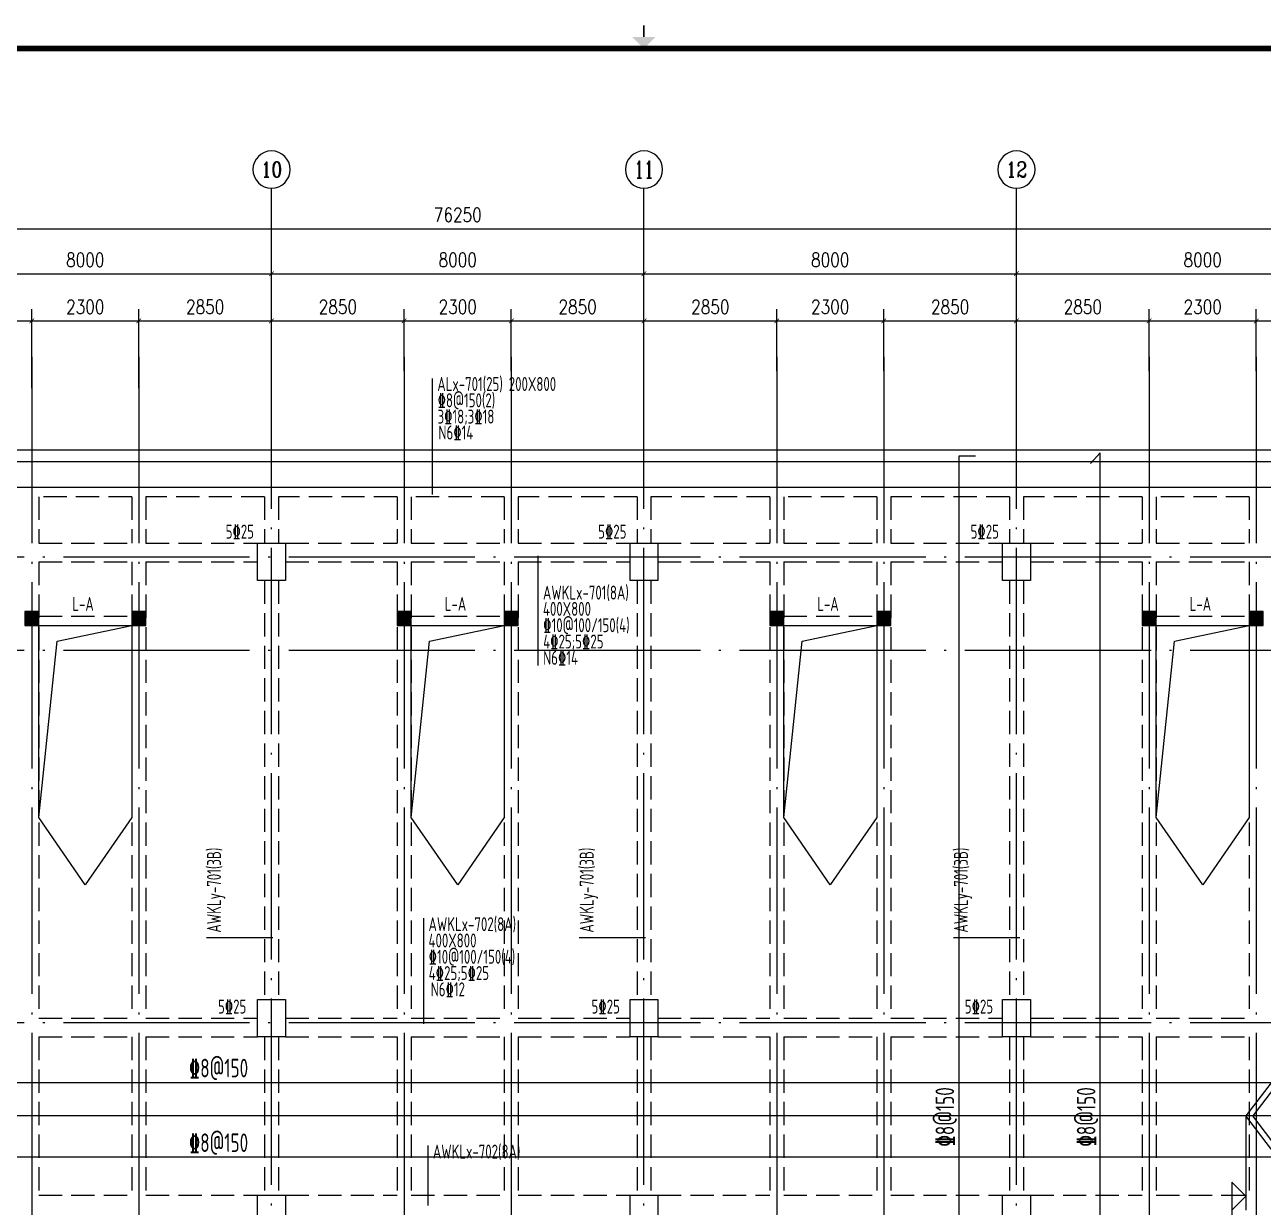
# Model space of a CAD drawing. Header units: millimetres. Extents: x 2998490 to 15040601, y 444546 to 7822218.
# Drawn here: x 14170970 to 14197570, y 7459876 to 7485273 of the extents above; entities that cross this region are included whole.
import ezdxf
from ezdxf.enums import TextEntityAlignment as Align

# ---------------------------------------------------------------- set-up
doc = ezdxf.new("R2010")
doc.units = ezdxf.units.MM
doc.header["$LTSCALE"] = 2000
doc.linetypes.add('DASH', pattern=[0.35, 0.25, -0.1])
doc.linetypes.add('DOTE', pattern=[2.42, 2, -0.2, 0.02, -0.2])
for name, color, linetype in [('3-AXIS', 3, 'Continuous'), ('3-AXIS_TEXT', 7, 'Continuous'), ('3-ban', 84, 'Continuous'), ('3-ban-rein', 1, 'Continuous'), ('3-column-DOWN', 232, 'Continuous'), ('3-dote', 43, 'DOTE'), ('3-liang-rein-X', 54, 'Continuous'), ('3-liang-R截面-X', 50, 'Continuous'), ('3-liang-R截面-Y', 70, 'Continuous'), ('3-liang-s-1', 44, 'Continuous'), ('3-liang-xu', 120, 'DASH'), ('AXIS', 3, 'Continuous'), ('AXIS_TEXT', 7, 'Continuous'), ('图框', 7, 'Continuous')]:
    doc.layers.add(name, color=color, linetype=linetype)
doc.layers.add('3-零部件', color=73, linetype='Continuous', lineweight=5)
doc.styles.add('_TCH_AXIS', font='COMPLEX', dxfattribs={"bigfont": 'GBCBIG'})
doc.styles.add('COMPLEX', font='COMPLEX')
doc.styles.add('DIM_FONT', font='SIMPLEX', dxfattribs={"width": 0.8, "bigfont": 'HZTXT'})
doc.styles.add('TSSD_Rein', font='Tssdeng.shx', dxfattribs={"width": 0.7, "bigfont": 'hztxt.shx'})
doc.dimstyles.new('DIMN100', dxfattribs={"dimtxt": 300, "dimasz": 100, "dimexe": 250, "dimexo": 300, "dimgap": 150, "dimtad": 1, "dimdec": 0, "dimzin": 0, "dimdsep": 46, "dimtxsty": 'DIM_FONT', "dimblk": 'ARCHTICK', "dimcen": 0.09, "dimclrt": 7, "dimazin": 2, "dimtfac": 1, "dimtdec": 0, "dimtix": 1, "dimtmove": 2, "dimatfit": 3, "dimldrblk": 'ARCHTICK', "dimfxl": 0, "dimtolj": 1, "dimtzin": 0, "dimarcsym": 0})

# ---------------------------------------------------------------- blocks, each defined once
blk = doc.blocks.new('TJAD_TK_A0')
at = {"layer": '图框', "const_width": 0.3}
blk.add_lwpolyline([(1567.5, 391.74), (1567.5, 394.24)], dxfattribs=at)
at = {"layer": '图框', "const_width": 1.2}
blk.add_lwpolyline([(2152, -431.7), (2152, 389.3), (998, 389.3), (998, -431.7)], close=True, dxfattribs=at)
at = {"layer": '图框'}
blk.add_solid([(1565, 391.74), (1570, 391.74), (1567.5, 389.24)], dxfattribs=at)
blk = doc.blocks.new('_ArchTick')
at = {"color": 0, "linetype": 'ByBlock', "const_width": 0.15}
blk.add_lwpolyline([(-0.5, -0.5), (0.5, 0.5)], dxfattribs=at)
blk = doc.blocks.new('*D551')
at = {"layer": 'AXIS', "color": 0, "lineweight": -2}
for p, q in [((14168270, 7475769), (14168270, 7480177)), ((14168270, 7479927), (14176270, 7479927)), ((14176270, 7475769), (14176270, 7480177))]:
    blk.add_line(p, q, dxfattribs=at)
at = {"layer": 'Defpoints', "color": 0}
for p in [(14176270, 7479927), (14168270, 7475469), (14176270, 7475469)]:
    blk.add_point(p, dxfattribs=at)
at = {"layer": 'AXIS', "color": 0, "lineweight": -2, "xscale": 100, "yscale": 100, "zscale": 100, "rotation": 180}
blk.add_blockref('_ArchTick', (14168270, 7479927), dxfattribs=at)
at = {"layer": 'AXIS', "color": 0, "lineweight": -2, "xscale": 100, "yscale": 100, "zscale": 100}
blk.add_blockref('_ArchTick', (14176270, 7479927), dxfattribs=at)
at = {"layer": 'AXIS', "color": 7, "insert": (14172270, 7480227), "char_height": 300, "attachment_point": 5, "style": 'DIM_FONT'}
blk.add_mtext('\\A1;8000', dxfattribs=at)
blk = doc.blocks.new('*D552')
at = {"layer": 'AXIS', "color": 0, "lineweight": -2}
for p, q in [((14176270, 7475769), (14176270, 7480177)), ((14176270, 7479927), (14184270, 7479927)), ((14184270, 7475769), (14184270, 7480177))]:
    blk.add_line(p, q, dxfattribs=at)
at = {"layer": 'Defpoints', "color": 0}
for p in [(14184270, 7479927), (14176270, 7475469), (14184270, 7475469)]:
    blk.add_point(p, dxfattribs=at)
at = {"layer": 'AXIS', "color": 0, "lineweight": -2, "xscale": 100, "yscale": 100, "zscale": 100, "rotation": 180}
blk.add_blockref('_ArchTick', (14176270, 7479927), dxfattribs=at)
at = {"layer": 'AXIS', "color": 0, "lineweight": -2, "xscale": 100, "yscale": 100, "zscale": 100}
blk.add_blockref('_ArchTick', (14184270, 7479927), dxfattribs=at)
at = {"layer": 'AXIS', "color": 7, "insert": (14180270, 7480227), "char_height": 300, "attachment_point": 5, "style": 'DIM_FONT'}
blk.add_mtext('\\A1;8000', dxfattribs=at)
blk = doc.blocks.new('*D553')
at = {"layer": 'AXIS', "color": 0, "lineweight": -2}
for p, q in [((14184270, 7475769), (14184270, 7480177)), ((14184270, 7479927), (14192270, 7479927)), ((14192270, 7475769), (14192270, 7480177))]:
    blk.add_line(p, q, dxfattribs=at)
at = {"layer": 'Defpoints', "color": 0}
for p in [(14192270, 7479927), (14184270, 7475469), (14192270, 7475469)]:
    blk.add_point(p, dxfattribs=at)
at = {"layer": 'AXIS', "color": 0, "lineweight": -2, "xscale": 100, "yscale": 100, "zscale": 100, "rotation": 180}
blk.add_blockref('_ArchTick', (14184270, 7479927), dxfattribs=at)
at = {"layer": 'AXIS', "color": 0, "lineweight": -2, "xscale": 100, "yscale": 100, "zscale": 100}
blk.add_blockref('_ArchTick', (14192270, 7479927), dxfattribs=at)
at = {"layer": 'AXIS', "color": 7, "insert": (14188270, 7480227), "char_height": 300, "attachment_point": 5, "style": 'DIM_FONT'}
blk.add_mtext('\\A1;8000', dxfattribs=at)
blk = doc.blocks.new('*D554')
at = {"layer": 'AXIS', "color": 0, "lineweight": -2}
for p, q in [((14192270, 7475769), (14192270, 7480177)), ((14192270, 7479927), (14200270, 7479927)), ((14200270, 7475769), (14200270, 7480177))]:
    blk.add_line(p, q, dxfattribs=at)
at = {"layer": 'Defpoints', "color": 0}
for p in [(14200270, 7479927), (14192270, 7475469), (14200270, 7475469)]:
    blk.add_point(p, dxfattribs=at)
at = {"layer": 'AXIS', "color": 0, "lineweight": -2, "xscale": 100, "yscale": 100, "zscale": 100, "rotation": 180}
blk.add_blockref('_ArchTick', (14192270, 7479927), dxfattribs=at)
at = {"layer": 'AXIS', "color": 0, "lineweight": -2, "xscale": 100, "yscale": 100, "zscale": 100}
blk.add_blockref('_ArchTick', (14200270, 7479927), dxfattribs=at)
at = {"layer": 'AXIS', "color": 7, "insert": (14196270, 7480227), "char_height": 300, "attachment_point": 5, "style": 'DIM_FONT'}
blk.add_mtext('\\A1;8000', dxfattribs=at)
blk = doc.blocks.new('_AXISO')
blk.add_circle((0, 0), 0.5)
at = {"layer": '3-AXIS_TEXT', "style": 'COMPLEX', "width": 1.041667}
blk.add_attdef('A', text='', height=0.56, dxfattribs=at).set_placement((-0.25, -0.28), (0.25, -0.28), align=Align.FIT)
blk = doc.blocks.new('*D557')
at = {"layer": 'AXIS', "color": 0, "lineweight": -2}
for p, q in [((14138270, 7476070), (14138270, 7481142)), ((14214520, 7476070), (14214520, 7481142)), ((14138270, 7480892), (14214520, 7480892))]:
    blk.add_line(p, q, dxfattribs=at)
at = {"layer": 'Defpoints', "color": 0}
for p in [(14214520, 7480892), (14138270, 7475770), (14214520, 7475770)]:
    blk.add_point(p, dxfattribs=at)
at = {"layer": 'AXIS', "color": 0, "lineweight": -2, "xscale": 100, "yscale": 100, "zscale": 100, "rotation": 180}
blk.add_blockref('_ArchTick', (14138270, 7480892), dxfattribs=at)
at = {"layer": 'AXIS', "color": 0, "lineweight": -2, "xscale": 100, "yscale": 100, "zscale": 100}
blk.add_blockref('_ArchTick', (14214520, 7480892), dxfattribs=at)
at = {"layer": 'AXIS', "color": 7, "insert": (14180271, 7481192), "char_height": 300, "attachment_point": 5, "style": 'DIM_FONT'}
blk.add_mtext('\\A1;76250', dxfattribs=at)
blk = doc.blocks.new('*D1202')
at = {"layer": '3-零部件', "color": 0, "lineweight": -2}
for p, q in [((14168270, 7477465), (14168270, 7479162)), ((14171120, 7477465), (14171120, 7479162)), ((14168270, 7478912), (14171120, 7478912))]:
    blk.add_line(p, q, dxfattribs=at)
at = {"layer": 'Defpoints', "color": 0}
for p in [(14171120, 7478912), (14168270, 7477165), (14171120, 7477165)]:
    blk.add_point(p, dxfattribs=at)
at = {"layer": '3-零部件', "color": 0, "lineweight": -2, "xscale": 100, "yscale": 100, "zscale": 100, "rotation": 180}
blk.add_blockref('_ArchTick', (14168270, 7478912), dxfattribs=at)
at = {"layer": '3-零部件', "color": 0, "lineweight": -2, "xscale": 100, "yscale": 100, "zscale": 100}
blk.add_blockref('_ArchTick', (14171120, 7478912), dxfattribs=at)
at = {"layer": '3-零部件', "color": 7, "insert": (14169695, 7479212), "char_height": 300, "attachment_point": 5, "style": 'DIM_FONT'}
blk.add_mtext('\\A1;2850', dxfattribs=at)
blk = doc.blocks.new('*D1203')
at = {"layer": '3-零部件', "color": 0, "lineweight": -2}
for p, q in [((14171120, 7477465), (14171120, 7479162)), ((14173420, 7477465), (14173420, 7479162)), ((14171120, 7478912), (14173420, 7478912))]:
    blk.add_line(p, q, dxfattribs=at)
at = {"layer": 'Defpoints', "color": 0}
for p in [(14173420, 7478912), (14171120, 7477165), (14173420, 7477165)]:
    blk.add_point(p, dxfattribs=at)
at = {"layer": '3-零部件', "color": 0, "lineweight": -2, "xscale": 100, "yscale": 100, "zscale": 100, "rotation": 180}
blk.add_blockref('_ArchTick', (14171120, 7478912), dxfattribs=at)
at = {"layer": '3-零部件', "color": 0, "lineweight": -2, "xscale": 100, "yscale": 100, "zscale": 100}
blk.add_blockref('_ArchTick', (14173420, 7478912), dxfattribs=at)
at = {"layer": '3-零部件', "color": 7, "insert": (14172270, 7479212), "char_height": 300, "attachment_point": 5, "style": 'DIM_FONT'}
blk.add_mtext('\\A1;2300', dxfattribs=at)
blk = doc.blocks.new('*D1204')
at = {"layer": '3-零部件', "color": 0, "lineweight": -2}
for p, q in [((14173420, 7477465), (14173420, 7479162)), ((14176270, 7477834), (14176270, 7479162)), ((14173420, 7478912), (14176270, 7478912))]:
    blk.add_line(p, q, dxfattribs=at)
at = {"layer": 'Defpoints', "color": 0}
for p in [(14176270, 7478912), (14176270, 7477534), (14173420, 7477165)]:
    blk.add_point(p, dxfattribs=at)
at = {"layer": '3-零部件', "color": 0, "lineweight": -2, "xscale": 100, "yscale": 100, "zscale": 100, "rotation": 180}
blk.add_blockref('_ArchTick', (14173420, 7478912), dxfattribs=at)
at = {"layer": '3-零部件', "color": 0, "lineweight": -2, "xscale": 100, "yscale": 100, "zscale": 100}
blk.add_blockref('_ArchTick', (14176270, 7478912), dxfattribs=at)
at = {"layer": '3-零部件', "color": 7, "insert": (14174845, 7479212), "char_height": 300, "attachment_point": 5, "style": 'DIM_FONT'}
blk.add_mtext('\\A1;2850', dxfattribs=at)
blk = doc.blocks.new('*D1205')
at = {"layer": '3-零部件', "color": 0, "lineweight": -2}
for p, q in [((14176270, 7477834), (14176270, 7479162)), ((14179120, 7477834), (14179120, 7479162)), ((14176270, 7478912), (14179120, 7478912))]:
    blk.add_line(p, q, dxfattribs=at)
at = {"layer": 'Defpoints', "color": 0}
for p in [(14179120, 7478912), (14176270, 7477534), (14179120, 7477534)]:
    blk.add_point(p, dxfattribs=at)
at = {"layer": '3-零部件', "color": 0, "lineweight": -2, "xscale": 100, "yscale": 100, "zscale": 100, "rotation": 180}
blk.add_blockref('_ArchTick', (14176270, 7478912), dxfattribs=at)
at = {"layer": '3-零部件', "color": 0, "lineweight": -2, "xscale": 100, "yscale": 100, "zscale": 100}
blk.add_blockref('_ArchTick', (14179120, 7478912), dxfattribs=at)
at = {"layer": '3-零部件', "color": 7, "insert": (14177695, 7479212), "char_height": 300, "attachment_point": 5, "style": 'DIM_FONT'}
blk.add_mtext('\\A1;2850', dxfattribs=at)
blk = doc.blocks.new('*D1206')
at = {"layer": '3-零部件', "color": 0, "lineweight": -2}
for p, q in [((14179120, 7477834), (14179120, 7479162)), ((14181420, 7477834), (14181420, 7479162)), ((14179120, 7478912), (14181420, 7478912))]:
    blk.add_line(p, q, dxfattribs=at)
at = {"layer": 'Defpoints', "color": 0}
for p in [(14181420, 7478912), (14179120, 7477534), (14181420, 7477534)]:
    blk.add_point(p, dxfattribs=at)
at = {"layer": '3-零部件', "color": 0, "lineweight": -2, "xscale": 100, "yscale": 100, "zscale": 100, "rotation": 180}
blk.add_blockref('_ArchTick', (14179120, 7478912), dxfattribs=at)
at = {"layer": '3-零部件', "color": 0, "lineweight": -2, "xscale": 100, "yscale": 100, "zscale": 100}
blk.add_blockref('_ArchTick', (14181420, 7478912), dxfattribs=at)
at = {"layer": '3-零部件', "color": 7, "insert": (14180270, 7479212), "char_height": 300, "attachment_point": 5, "style": 'DIM_FONT'}
blk.add_mtext('\\A1;2300', dxfattribs=at)
blk = doc.blocks.new('*D1207')
at = {"layer": '3-零部件', "color": 0, "lineweight": -2}
for p, q in [((14181420, 7477834), (14181420, 7479162)), ((14184270, 7477834), (14184270, 7479162)), ((14181420, 7478912), (14184270, 7478912))]:
    blk.add_line(p, q, dxfattribs=at)
at = {"layer": 'Defpoints', "color": 0}
for p in [(14184270, 7478912), (14181420, 7477534), (14184270, 7477534)]:
    blk.add_point(p, dxfattribs=at)
at = {"layer": '3-零部件', "color": 0, "lineweight": -2, "xscale": 100, "yscale": 100, "zscale": 100, "rotation": 180}
blk.add_blockref('_ArchTick', (14181420, 7478912), dxfattribs=at)
at = {"layer": '3-零部件', "color": 0, "lineweight": -2, "xscale": 100, "yscale": 100, "zscale": 100}
blk.add_blockref('_ArchTick', (14184270, 7478912), dxfattribs=at)
at = {"layer": '3-零部件', "color": 7, "insert": (14182845, 7479212), "char_height": 300, "attachment_point": 5, "style": 'DIM_FONT'}
blk.add_mtext('\\A1;2850', dxfattribs=at)
blk = doc.blocks.new('*D1208')
at = {"layer": '3-零部件', "color": 0, "lineweight": -2}
for p, q in [((14184270, 7477834), (14184270, 7479162)), ((14187120, 7477834), (14187120, 7479162)), ((14184270, 7478912), (14187120, 7478912))]:
    blk.add_line(p, q, dxfattribs=at)
at = {"layer": 'Defpoints', "color": 0}
for p in [(14187120, 7478912), (14184270, 7477534), (14187120, 7477534)]:
    blk.add_point(p, dxfattribs=at)
at = {"layer": '3-零部件', "color": 0, "lineweight": -2, "xscale": 100, "yscale": 100, "zscale": 100, "rotation": 180}
blk.add_blockref('_ArchTick', (14184270, 7478912), dxfattribs=at)
at = {"layer": '3-零部件', "color": 0, "lineweight": -2, "xscale": 100, "yscale": 100, "zscale": 100}
blk.add_blockref('_ArchTick', (14187120, 7478912), dxfattribs=at)
at = {"layer": '3-零部件', "color": 7, "insert": (14185695, 7479212), "char_height": 300, "attachment_point": 5, "style": 'DIM_FONT'}
blk.add_mtext('\\A1;2850', dxfattribs=at)
blk = doc.blocks.new('*D1209')
at = {"layer": '3-零部件', "color": 0, "lineweight": -2}
for p, q in [((14187120, 7477834), (14187120, 7479162)), ((14189420, 7477834), (14189420, 7479162)), ((14187120, 7478912), (14189420, 7478912))]:
    blk.add_line(p, q, dxfattribs=at)
at = {"layer": 'Defpoints', "color": 0}
for p in [(14189420, 7478912), (14187120, 7477534), (14189420, 7477534)]:
    blk.add_point(p, dxfattribs=at)
at = {"layer": '3-零部件', "color": 0, "lineweight": -2, "xscale": 100, "yscale": 100, "zscale": 100, "rotation": 180}
blk.add_blockref('_ArchTick', (14187120, 7478912), dxfattribs=at)
at = {"layer": '3-零部件', "color": 0, "lineweight": -2, "xscale": 100, "yscale": 100, "zscale": 100}
blk.add_blockref('_ArchTick', (14189420, 7478912), dxfattribs=at)
at = {"layer": '3-零部件', "color": 7, "insert": (14188270, 7479212), "char_height": 300, "attachment_point": 5, "style": 'DIM_FONT'}
blk.add_mtext('\\A1;2300', dxfattribs=at)
blk = doc.blocks.new('*D1210')
at = {"layer": '3-零部件', "color": 0, "lineweight": -2}
for p, q in [((14189420, 7477834), (14189420, 7479162)), ((14192270, 7477834), (14192270, 7479162)), ((14189420, 7478912), (14192270, 7478912))]:
    blk.add_line(p, q, dxfattribs=at)
at = {"layer": 'Defpoints', "color": 0}
for p in [(14192270, 7478912), (14189420, 7477534), (14192270, 7477534)]:
    blk.add_point(p, dxfattribs=at)
at = {"layer": '3-零部件', "color": 0, "lineweight": -2, "xscale": 100, "yscale": 100, "zscale": 100, "rotation": 180}
blk.add_blockref('_ArchTick', (14189420, 7478912), dxfattribs=at)
at = {"layer": '3-零部件', "color": 0, "lineweight": -2, "xscale": 100, "yscale": 100, "zscale": 100}
blk.add_blockref('_ArchTick', (14192270, 7478912), dxfattribs=at)
at = {"layer": '3-零部件', "color": 7, "insert": (14190845, 7479212), "char_height": 300, "attachment_point": 5, "style": 'DIM_FONT'}
blk.add_mtext('\\A1;2850', dxfattribs=at)
blk = doc.blocks.new('*D1211')
at = {"layer": '3-零部件', "color": 0, "lineweight": -2}
for p, q in [((14192270, 7477834), (14192270, 7479162)), ((14195120, 7477834), (14195120, 7479162)), ((14192270, 7478912), (14195120, 7478912))]:
    blk.add_line(p, q, dxfattribs=at)
at = {"layer": 'Defpoints', "color": 0}
for p in [(14195120, 7478912), (14192270, 7477534), (14195120, 7477534)]:
    blk.add_point(p, dxfattribs=at)
at = {"layer": '3-零部件', "color": 0, "lineweight": -2, "xscale": 100, "yscale": 100, "zscale": 100, "rotation": 180}
blk.add_blockref('_ArchTick', (14192270, 7478912), dxfattribs=at)
at = {"layer": '3-零部件', "color": 0, "lineweight": -2, "xscale": 100, "yscale": 100, "zscale": 100}
blk.add_blockref('_ArchTick', (14195120, 7478912), dxfattribs=at)
at = {"layer": '3-零部件', "color": 7, "insert": (14193695, 7479212), "char_height": 300, "attachment_point": 5, "style": 'DIM_FONT'}
blk.add_mtext('\\A1;2850', dxfattribs=at)
blk = doc.blocks.new('*D1212')
at = {"layer": '3-零部件', "color": 0, "lineweight": -2}
for p, q in [((14195120, 7477834), (14195120, 7479162)), ((14197420, 7477834), (14197420, 7479162)), ((14195120, 7478912), (14197420, 7478912))]:
    blk.add_line(p, q, dxfattribs=at)
at = {"layer": 'Defpoints', "color": 0}
for p in [(14197420, 7478912), (14195120, 7477534), (14197420, 7477534)]:
    blk.add_point(p, dxfattribs=at)
at = {"layer": '3-零部件', "color": 0, "lineweight": -2, "xscale": 100, "yscale": 100, "zscale": 100, "rotation": 180}
blk.add_blockref('_ArchTick', (14195120, 7478912), dxfattribs=at)
at = {"layer": '3-零部件', "color": 0, "lineweight": -2, "xscale": 100, "yscale": 100, "zscale": 100}
blk.add_blockref('_ArchTick', (14197420, 7478912), dxfattribs=at)
at = {"layer": '3-零部件', "color": 7, "insert": (14196270, 7479212), "char_height": 300, "attachment_point": 5, "style": 'DIM_FONT'}
blk.add_mtext('\\A1;2300', dxfattribs=at)
blk = doc.blocks.new('*D1213')
at = {"layer": '3-零部件', "color": 0, "lineweight": -2}
for p, q in [((14197420, 7477834), (14197420, 7479162)), ((14200270, 7477834), (14200270, 7479162)), ((14197420, 7478912), (14200270, 7478912))]:
    blk.add_line(p, q, dxfattribs=at)
at = {"layer": 'Defpoints', "color": 0}
for p in [(14200270, 7478912), (14197420, 7477534), (14200270, 7477534)]:
    blk.add_point(p, dxfattribs=at)
at = {"layer": '3-零部件', "color": 0, "lineweight": -2, "xscale": 100, "yscale": 100, "zscale": 100, "rotation": 180}
blk.add_blockref('_ArchTick', (14197420, 7478912), dxfattribs=at)
at = {"layer": '3-零部件', "color": 0, "lineweight": -2, "xscale": 100, "yscale": 100, "zscale": 100}
blk.add_blockref('_ArchTick', (14200270, 7478912), dxfattribs=at)
at = {"layer": '3-零部件', "color": 7, "insert": (14198845, 7479212), "char_height": 300, "attachment_point": 5, "style": 'DIM_FONT'}
blk.add_mtext('\\A1;2850', dxfattribs=at)
blk = doc.blocks.new('wp')
at = {"layer": '3-ban'}
for p, q in [((14071214, 7460441), (14069414, 7460441)), ((14070914, 7460141), (14070614, 7460441)), ((14070914, 7460141), (14071214, 7460441)), ((14072636, 7460141), (14070614, 7460141))]:
    blk.add_line(p, q, dxfattribs=at)
at = {"layer": '3-ban', "color": 2}
for p, q in [((14067661, 7456362), (14072636, 7460141)), ((14070786, 7458593), (14072636, 7459990)), ((14077611, 7456362), (14072636, 7460141)), ((14074486, 7458593), (14072636, 7459990))]:
    blk.add_line(p, q, dxfattribs=at)

msp = doc.modelspace()

# ---------------------------------------------------------------- hatches: boundary and pattern name
at = {"layer": '3-ban'}
for points in [[(14170970.3, 7472370.4), (14171270.3, 7472370.4), (14171270.3, 7472670.4), (14170970.3, 7472670.4)], [(14173270.3, 7472370.4), (14173570.3, 7472370.4), (14173570.3, 7472670.4), (14173270.3, 7472670.4)], [(14178970.3, 7472370.4), (14179270.3, 7472370.4), (14179270.3, 7472670.4), (14178970.3, 7472670.4)], [(14181270.3, 7472370.4), (14181570.3, 7472370.4), (14181570.3, 7472670.4), (14181270.3, 7472670.4)], [(14186970.3, 7472370.4), (14187270.3, 7472370.4), (14187270.3, 7472670.4), (14186970.3, 7472670.4)], [(14189270.3, 7472370.4), (14189570.3, 7472370.4), (14189570.3, 7472670.4), (14189270.3, 7472670.4)], [(14194970.3, 7472370.4), (14195270.3, 7472370.4), (14195270.3, 7472670.4), (14194970.3, 7472670.4)], [(14197270.3, 7472370.4), (14197570.3, 7472370.4), (14197570.3, 7472670.4), (14197270.3, 7472670.4)]]:
    msp.add_hatch(color=8, dxfattribs=at).paths.add_polyline_path(points)

# ---------------------------------------------------------------- linework, layer by layer
at = {"layer": '3-AXIS', "color": 15, "linetype": 'DOTE'}
for p, q in [((14176270.3, 7445836.7), (14176270.3, 7475768.9)), ((14184270.3, 7445836.7), (14184270.3, 7475768.9)), ((14192270.3, 7445836.7), (14192270.3, 7475768.9)), ((14214520.3, 7473836.7), (14134833, 7473836.7)), ((14214520.3, 7471836.7), (14134833, 7471836.7)), ((14214520.3, 7463836.7), (14134833, 7463836.7))]:
    msp.add_line(p, q, dxfattribs=at)
at = {"layer": '3-ban'}
for points in [[(14170970.3, 7472370.4), (14171270.3, 7472370.4), (14171270.3, 7472670.4), (14170970.3, 7472670.4)], [(14173270.3, 7472370.4), (14173570.3, 7472370.4), (14173570.3, 7472670.4), (14173270.3, 7472670.4)], [(14178970.3, 7472370.4), (14179270.3, 7472370.4), (14179270.3, 7472670.4), (14178970.3, 7472670.4)], [(14181270.3, 7472370.4), (14181570.3, 7472370.4), (14181570.3, 7472670.4), (14181270.3, 7472670.4)], [(14186970.3, 7472370.4), (14187270.3, 7472370.4), (14187270.3, 7472670.4), (14186970.3, 7472670.4)], [(14189270.3, 7472370.4), (14189570.3, 7472370.4), (14189570.3, 7472670.4), (14189270.3, 7472670.4)], [(14194970.3, 7472370.4), (14195270.3, 7472370.4), (14195270.3, 7472670.4), (14194970.3, 7472670.4)], [(14197270.3, 7472370.4), (14197570.3, 7472370.4), (14197570.3, 7472670.4), (14197270.3, 7472670.4)]]:
    msp.add_lwpolyline(points, close=True, dxfattribs=at)
at = {"layer": '3-ban-rein'}
for points in [[(14191379.2, 7447584.3), (14191041.2, 7447584.3), (14191041.2, 7476012.2), (14191387.2, 7476012.2)], [(14193873.4, 7447908.8), (14194066.8, 7447635.1), (14194066.8, 7476078.7), (14193863.7, 7475849.4)]]:
    msp.add_lwpolyline(points, dxfattribs=at)
at = {"layer": '3-ban-rein', "elevation": 5065}
for points in [[(14150144.5, 7462217.8), (14150144.5, 7462555.7), (14214667.6, 7462555.7), (14214667.6, 7462209.7)], [(14150381.3, 7461154.8), (14150107.7, 7460961.4), (14214698.5, 7460961.4), (14214469.1, 7461164.5)]]:
    msp.add_lwpolyline(points, dxfattribs=at)
at = {"layer": '3-column-DOWN'}
for points in [[(14175970.3, 7474136.7), (14176570.3, 7474136.7), (14176570.3, 7473336.7), (14175970.3, 7473336.7)], [(14175970.3, 7474136.7), (14176570.3, 7474136.7), (14176570.3, 7473336.7), (14175970.3, 7473336.7)], [(14183970.3, 7474136.7), (14184570.3, 7474136.7), (14184570.3, 7473336.7), (14183970.3, 7473336.7)], [(14183970.3, 7474136.7), (14184570.3, 7474136.7), (14184570.3, 7473336.7), (14183970.3, 7473336.7)], [(14191970.3, 7474136.7), (14192570.3, 7474136.7), (14192570.3, 7473336.7), (14191970.3, 7473336.7)], [(14191970.3, 7474136.7), (14192570.3, 7474136.7), (14192570.3, 7473336.7), (14191970.3, 7473336.7)], [(14175970.3, 7464336.7), (14176570.3, 7464336.7), (14176570.3, 7463536.7), (14175970.3, 7463536.7)], [(14175970.3, 7464336.7), (14176570.3, 7464336.7), (14176570.3, 7463536.7), (14175970.3, 7463536.7)], [(14183970.3, 7464336.7), (14184570.3, 7464336.7), (14184570.3, 7463536.7), (14183970.3, 7463536.7)], [(14183970.3, 7464336.7), (14184570.3, 7464336.7), (14184570.3, 7463536.7), (14183970.3, 7463536.7)], [(14191970.3, 7464336.7), (14192570.3, 7464336.7), (14192570.3, 7463536.7), (14191970.3, 7463536.7)], [(14191970.3, 7464336.7), (14192570.3, 7464336.7), (14192570.3, 7463536.7), (14191970.3, 7463536.7)], [(14175970.3, 7460136.7), (14176570.3, 7460136.7), (14176570.3, 7459336.7), (14175970.3, 7459336.7)], [(14175970.3, 7460136.7), (14176570.3, 7460136.7), (14176570.3, 7459336.7), (14175970.3, 7459336.7)], [(14183970.3, 7460136.7), (14184570.3, 7460136.7), (14184570.3, 7459336.7), (14183970.3, 7459336.7)], [(14183970.3, 7460136.7), (14184570.3, 7460136.7), (14184570.3, 7459336.7), (14183970.3, 7459336.7)], [(14191970.3, 7460136.7), (14192570.3, 7460136.7), (14192570.3, 7459336.7), (14191970.3, 7459336.7)], [(14191970.3, 7460136.7), (14192570.3, 7460136.7), (14192570.3, 7459336.7), (14191970.3, 7459336.7)]]:
    msp.add_lwpolyline(points, close=True, dxfattribs=at)
at = {"layer": '3-dote'}
for p, q in [((14171120.3, 7478138.7), (14171120.3, 7447511.5)), ((14173420.3, 7478138.7), (14173420.3, 7447511.5)), ((14179120.3, 7478138.7), (14179120.3, 7447511.5)), ((14181420.3, 7478138.7), (14181420.3, 7447511.5)), ((14187120.3, 7478138.7), (14187120.3, 7447511.5)), ((14189420.3, 7478138.7), (14189420.3, 7447511.5)), ((14195120.3, 7478138.7), (14195120.3, 7447511.5)), ((14197420.3, 7478138.7), (14197420.3, 7447511.5))]:
    msp.add_line(p, q, dxfattribs=at)
at = {"layer": '3-liang-R截面-X'}
for p, q in [((14179723.3, 7477675.1), (14179723.3, 7475187.9)), ((14181991.9, 7473869.9), (14181991.9, 7471510.7)), ((14179533.6, 7466085.4), (14179533.6, 7463817.9)), ((14179626.9, 7461200.9), (14179626.9, 7459916.2))]:
    msp.add_line(p, q, dxfattribs=at)
at = {"layer": '3-liang-R截面-Y'}
for p, q in [((14174875.2, 7465670.5), (14176300.3, 7465670.5)), ((14182880.4, 7465670.5), (14184305.5, 7465670.5)), ((14190916.9, 7465670.5), (14192342, 7465670.5))]:
    msp.add_line(p, q, dxfattribs=at)
at = {"layer": '3-liang-s-1'}
for p, q in [((14214820.3, 7476136.7), (14150070.3, 7476136.7)), ((14214670.3, 7475886.7), (14150220.3, 7475886.7)), ((14214670.3, 7475336.7), (14150770.3, 7475336.7)), ((14214820.3, 7461836.7), (14159770.3, 7461836.7))]:
    msp.add_line(p, q, dxfattribs=at)
at = {"layer": '3-liang-s-1', "ltscale": 3}
for points in [[(14172270.3, 7466798.2), (14171270.3, 7468249.4), (14171270.3, 7472370.4), (14173270.3, 7472370.4), (14173270.3, 7468249.4)], [(14180270.3, 7466798.2), (14179270.3, 7468249.4), (14179270.3, 7472370.4), (14181270.3, 7472370.4), (14181270.3, 7468249.4)], [(14188270.3, 7466798.2), (14187270.3, 7468249.4), (14187270.3, 7472370.4), (14189270.3, 7472370.4), (14189270.3, 7468249.4)], [(14196270.3, 7466798.2), (14195270.3, 7468249.4), (14195270.3, 7472370.4), (14197270.3, 7472370.4), (14197270.3, 7468249.4)]]:
    msp.add_lwpolyline(points, close=True, dxfattribs=at)
at = {"layer": '3-liang-s-1'}
for points in [[(14171270.3, 7468249.4), (14171666.7, 7472036.4), (14173270.3, 7472370.4)], [(14179270.3, 7468249.4), (14179666.7, 7472036.4), (14181270.3, 7472370.4)], [(14187270.3, 7468249.4), (14187666.7, 7472036.4), (14189270.3, 7472370.4)], [(14195270.3, 7468249.4), (14195666.7, 7472036.4), (14197270.3, 7472370.4)]]:
    msp.add_lwpolyline(points, dxfattribs=at)
at = {"layer": '3-liang-xu'}
for p, q in [((14214820.3, 7475336.7), (14150770.3, 7475336.7)), ((14171270.3, 7475136.7), (14171270.3, 7474136.7)), ((14173270.3, 7475136.7), (14171270.3, 7475136.7)), ((14173270.3, 7475136.7), (14173270.3, 7474136.7)), ((14173570.3, 7475136.7), (14173570.3, 7474136.7)), ((14176120.3, 7475136.7), (14173570.3, 7475136.7)), ((14176120.3, 7475136.7), (14176120.3, 7474136.7)), ((14176420.3, 7475136.7), (14176420.3, 7474136.7)), ((14178970.3, 7475136.7), (14176420.3, 7475136.7)), ((14178970.3, 7475136.7), (14178970.3, 7474136.7)), ((14179270.3, 7475136.7), (14179270.3, 7474136.7)), ((14181270.3, 7475136.7), (14179270.3, 7475136.7)), ((14181270.3, 7475136.7), (14181270.3, 7474136.7)), ((14181570.3, 7475136.7), (14181570.3, 7474136.7)), ((14184120.3, 7475136.7), (14181570.3, 7475136.7)), ((14184120.3, 7475136.7), (14184120.3, 7474136.7)), ((14184420.3, 7475136.7), (14184420.3, 7474136.7)), ((14186970.3, 7475136.7), (14184420.3, 7475136.7)), ((14186970.3, 7475136.7), (14186970.3, 7474136.7)), ((14187270.3, 7475136.7), (14187270.3, 7474136.7)), ((14189270.3, 7475136.7), (14187270.3, 7475136.7)), ((14189270.3, 7475136.7), (14189270.3, 7474136.7)), ((14189570.3, 7475136.7), (14189570.3, 7474136.7)), ((14192120.3, 7475136.7), (14189570.3, 7475136.7)), ((14192120.3, 7475136.7), (14192120.3, 7474136.7)), ((14192420.3, 7475136.7), (14192420.3, 7474136.7)), ((14194970.3, 7475136.7), (14192420.3, 7475136.7)), ((14194970.3, 7475136.7), (14194970.3, 7474136.7)), ((14195270.3, 7475136.7), (14195270.3, 7474136.7)), ((14197270.3, 7475136.7), (14195270.3, 7475136.7)), ((14197270.3, 7475136.7), (14197270.3, 7474136.7)), ((14171270.3, 7474136.7), (14173270.3, 7474136.7)), ((14173570.3, 7474136.7), (14175970.3, 7474136.7)), ((14176570.3, 7474136.7), (14178970.3, 7474136.7)), ((14179270.3, 7474136.7), (14181270.3, 7474136.7)), ((14181570.3, 7474136.7), (14183970.3, 7474136.7)), ((14184570.3, 7474136.7), (14186970.3, 7474136.7)), ((14187270.3, 7474136.7), (14189270.3, 7474136.7)), ((14189570.3, 7474136.7), (14191970.3, 7474136.7)), ((14192570.3, 7474136.7), (14194970.3, 7474136.7)), ((14195270.3, 7474136.7), (14197270.3, 7474136.7)), ((14171270.3, 7473736.7), (14173270.3, 7473736.7)), ((14171270.3, 7473736.7), (14171270.3, 7463936.7)), ((14173270.3, 7473736.7), (14173270.3, 7463936.7)), ((14173570.3, 7473736.7), (14175970.3, 7473736.7)), ((14173570.3, 7473736.7), (14173570.3, 7463936.7)), ((14176570.3, 7473736.7), (14178970.3, 7473736.7)), ((14178970.3, 7473736.7), (14178970.3, 7463936.7)), ((14179270.3, 7473736.7), (14181270.3, 7473736.7)), ((14179270.3, 7473736.7), (14179270.3, 7463936.7)), ((14181270.3, 7473736.7), (14181270.3, 7463936.7)), ((14181570.3, 7473736.7), (14183970.3, 7473736.7)), ((14181570.3, 7473736.7), (14181570.3, 7463936.7)), ((14184570.3, 7473736.7), (14186970.3, 7473736.7)), ((14186970.3, 7473736.7), (14186970.3, 7463936.7)), ((14187270.3, 7473736.7), (14189270.3, 7473736.7)), ((14187270.3, 7473736.7), (14187270.3, 7463936.7)), ((14189270.3, 7473736.7), (14189270.3, 7463936.7)), ((14189570.3, 7473736.7), (14191970.3, 7473736.7)), ((14189570.3, 7473736.7), (14189570.3, 7463936.7)), ((14192570.3, 7473736.7), (14194970.3, 7473736.7)), ((14194970.3, 7473736.7), (14194970.3, 7463936.7)), ((14195270.3, 7473736.7), (14197270.3, 7473736.7)), ((14195270.3, 7473736.7), (14195270.3, 7463936.7)), ((14197270.3, 7473736.7), (14197270.3, 7463936.7)), ((14176120.3, 7473336.7), (14176120.3, 7464336.7)), ((14176420.3, 7473336.7), (14176420.3, 7464336.7)), ((14184120.3, 7473336.7), (14184120.3, 7464336.7)), ((14184420.3, 7473336.7), (14184420.3, 7464336.7)), ((14192120.3, 7473336.7), (14192120.3, 7464336.7)), ((14192420.3, 7473336.7), (14192420.3, 7464336.7)), ((14171270.3, 7472570.4), (14173270.3, 7472570.4)), ((14179270.3, 7472570.4), (14181270.3, 7472570.4)), ((14187270.3, 7472570.4), (14189270.3, 7472570.4)), ((14195270.3, 7472570.4), (14197270.3, 7472570.4)), ((14171270.3, 7472370.4), (14173270.3, 7472370.4)), ((14179270.3, 7472370.4), (14181270.3, 7472370.4)), ((14187270.3, 7472370.4), (14189270.3, 7472370.4)), ((14195270.3, 7472370.4), (14197270.3, 7472370.4)), ((14171270.3, 7463936.7), (14173270.3, 7463936.7)), ((14173570.3, 7463936.7), (14175970.3, 7463936.7)), ((14176570.3, 7463936.7), (14178970.3, 7463936.7)), ((14179270.3, 7463936.7), (14181270.3, 7463936.7)), ((14181570.3, 7463936.7), (14183970.3, 7463936.7)), ((14184570.3, 7463936.7), (14186970.3, 7463936.7)), ((14187270.3, 7463936.7), (14189270.3, 7463936.7)), ((14189570.3, 7463936.7), (14191970.3, 7463936.7)), ((14192570.3, 7463936.7), (14194970.3, 7463936.7)), ((14195270.3, 7463936.7), (14197270.3, 7463936.7)), ((14171270.3, 7463536.7), (14171270.3, 7460136.7)), ((14171270.3, 7463536.7), (14173270.3, 7463536.7)), ((14173270.3, 7463536.7), (14173270.3, 7460136.7)), ((14173570.3, 7463536.7), (14173570.3, 7460136.7)), ((14173570.3, 7463536.7), (14175970.3, 7463536.7)), ((14176120.3, 7463536.7), (14176120.3, 7460136.7)), ((14176420.3, 7463536.7), (14176420.3, 7460136.7)), ((14176570.3, 7463536.7), (14178970.3, 7463536.7)), ((14178970.3, 7463536.7), (14178970.3, 7460136.7)), ((14179270.3, 7463536.7), (14179270.3, 7460136.7)), ((14179270.3, 7463536.7), (14181270.3, 7463536.7)), ((14181270.3, 7463536.7), (14181270.3, 7460136.7)), ((14181570.3, 7463536.7), (14181570.3, 7460136.7)), ((14181570.3, 7463536.7), (14183970.3, 7463536.7)), ((14184120.3, 7463536.7), (14184120.3, 7460136.7)), ((14184420.3, 7463536.7), (14184420.3, 7460136.7)), ((14184570.3, 7463536.7), (14186970.3, 7463536.7)), ((14186970.3, 7463536.7), (14186970.3, 7460136.7)), ((14187270.3, 7463536.7), (14187270.3, 7460136.7)), ((14187270.3, 7463536.7), (14189270.3, 7463536.7)), ((14189270.3, 7463536.7), (14189270.3, 7460136.7)), ((14189570.3, 7463536.7), (14191970.3, 7463536.7)), ((14189570.3, 7463536.7), (14189570.3, 7460136.7)), ((14192120.3, 7463536.7), (14192120.3, 7460136.7)), ((14192420.3, 7463536.7), (14192420.3, 7460136.7)), ((14192570.3, 7463536.7), (14194970.3, 7463536.7)), ((14194970.3, 7463536.7), (14194970.3, 7460136.7)), ((14195270.3, 7463536.7), (14195270.3, 7460136.7)), ((14195270.3, 7463536.7), (14197270.3, 7463536.7)), ((14197270.3, 7463536.7), (14197270.3, 7460136.7)), ((14171270.3, 7460136.7), (14173270.3, 7460136.7)), ((14173570.3, 7460136.7), (14175970.3, 7460136.7)), ((14176570.3, 7460136.7), (14178970.3, 7460136.7)), ((14179270.3, 7460136.7), (14181270.3, 7460136.7)), ((14181570.3, 7460136.7), (14183970.3, 7460136.7)), ((14184567, 7460136.7), (14186970.3, 7460136.7)), ((14187270.3, 7460136.7), (14189270.3, 7460136.7)), ((14189570.3, 7460136.7), (14191970.3, 7460136.7)), ((14192570.3, 7460136.7), (14194970.3, 7460136.7)), ((14195270.3, 7460136.7), (14197270.3, 7460136.7))]:
    msp.add_line(p, q, dxfattribs=at)
at = {"layer": 'AXIS'}
for p, q in [((14176270.3, 7475468.9), (14176270.3, 7481763.1)), ((14184270.3, 7475468.9), (14184270.3, 7481763.1)), ((14192270.3, 7475468.9), (14192270.3, 7481763.1))]:
    msp.add_line(p, q, dxfattribs=at)

# ---------------------------------------------------------------- block references
at = {"layer": '3-ban', "rotation": 90}
msp.add_blockref('wp', (21657339.8, -6610799), dxfattribs=at)
at = {"layer": 'AXIS'}
ref = msp.add_blockref('_AXISO', (14176270.3, 7482163.1), dxfattribs=dict(at, xscale=-800, yscale=800, zscale=800, rotation=180))
ref.add_attrib('A', '10', dxfattribs={"layer": 'AXIS_TEXT', "height": 328.45, "style": '_TCH_AXIS'}).set_placement((14176043.5, 7481998.9), (14176497.1, 7481998.9), align=Align.FIT)
ref = msp.add_blockref('_AXISO', (14184270.3, 7482163.1), dxfattribs=dict(at, xscale=-800, yscale=800, zscale=800, rotation=180))
ref.add_attrib('A', '11', dxfattribs={"layer": 'AXIS_TEXT', "height": 368.76, "style": '_TCH_AXIS'}).set_placement((14184059.6, 7481978.8), (14184481, 7481978.8), align=Align.FIT)
ref = msp.add_blockref('_AXISO', (14192270.3, 7482163.1), dxfattribs=dict(at, xscale=-800, yscale=800, zscale=800, rotation=180))
ref.add_attrib('A', '12', dxfattribs={"layer": 'AXIS_TEXT', "height": 328.45, "style": '_TCH_AXIS'}).set_placement((14192043.5, 7481998.9), (14192497.1, 7481998.9), align=Align.FIT)
at = {"layer": '图框', "xscale": 100, "yscale": 100, "zscale": 100}
msp.add_blockref('TJAD_TK_A0', (14027517.1, 7445833.9), dxfattribs=at)

# ---------------------------------------------------------------- texts
at = {"layer": '3-ban', "style": 'TSSD_Rein', "width": 0.7}
for rotation, p in [(359.99419, (14174498.2, 7462665.1)), (89.99419, (14190931.8, 7461183.8, -5065)), (89.99419, (14193966.8, 7461183.8, -5065)), (359.99419, (14174498.2, 7461061.4))]:
    msp.add_text('%%1328@150', height=400, rotation=rotation, dxfattribs=at).set_placement(p)
at = {"layer": '3-liang-rein-X', "style": 'TSSD_Rein', "width": 0.7}
for s, p in [('%%1328@150(2)', (14179836.1, 7477057.4)), ('3%%13218;3%%13218', (14179836.1, 7476707.5)), ('N6%%13214', (14179855.5, 7476365.7)), ('5%%13225', (14175284.8, 7474236.7)), ('5%%13225', (14183284.8, 7474236.7)), ('5%%13225', (14191284.8, 7474236.7)), ('%%13210@100/150(4)', (14182104.7, 7472227.1)), ('4%%13225;5%%13225', (14182104.7, 7471877.1)), ('N6%%13214', (14182104.7, 7471527.1)), ('%%13210@100/150(4)', (14179646.4, 7465105.8)), ('4%%13225;5%%13225', (14179646.4, 7464755.9)), ('N6%%13212', (14179690.1, 7464405.9)), ('5%%13225', (14175120.4, 7464036.7)), ('5%%13225', (14183143.8, 7464036.7)), ('5%%13225', (14191160, 7464036.7))]:
    msp.add_text(s, height=300, dxfattribs=at).set_placement(p)
at = {"layer": '3-liang-R截面-X', "style": 'TSSD_Rein', "width": 0.7}
for s, p in [('ALx-701(25) 200X800', (14179831.3, 7477407.4)), ('AWKLx-701(8A)', (14182099.9, 7472927.1)), ('L-A', (14171991.4, 7472685)), ('L-A', (14179991.4, 7472685)), ('400X800', (14182099.9, 7472577.1)), ('L-A', (14187991.4, 7472685)), ('L-A', (14195991.4, 7472685)), ('AWKLx-702(8A)', (14179641.6, 7465805.8)), ('400X800', (14179641.6, 7465455.8)), ('AWKLx-702(8A)', (14179734.9, 7460921.3))]:
    msp.add_text(s, height=300, dxfattribs=at).set_placement(p)
at = {"layer": '3-liang-R截面-Y', "style": 'TSSD_Rein', "width": 0.7}
for p in [(14175184.8, 7465774.7), (14183190.1, 7465774.7), (14191226.5, 7465774.7)]:
    msp.add_text('AWKLy-701(3B)', height=300, rotation=90, dxfattribs=at).set_placement(p)

# ---------------------------------------------------------------- dimensions: what is measured, and where the dimension line sits
at = {"layer": '3-零部件'}
for base, p1, p2, picture, middle in [((14171120.3, 7478912.4), (14168270.3, 7477165.4), (14171120.3, 7477165.4), '*D1202', (14169695.3, 7479212.4)), ((14173420.3, 7478912.4), (14171120.3, 7477165.4), (14173420.3, 7477165.4), '*D1203', (14172270.3, 7479212.4)), ((14176270.3, 7478912.4), (14173420.3, 7477165.4), (14176270.3, 7477533.7), '*D1204', (14174845.3, 7479212.4)), ((14179120.3, 7478912.4), (14176270.3, 7477533.7), (14179120.3, 7477533.7), '*D1205', (14177695.3, 7479212.4)), ((14181420.3, 7478912.4), (14179120.3, 7477533.7), (14181420.3, 7477533.7), '*D1206', (14180270.3, 7479212.4)), ((14184270.3, 7478912.4), (14181420.3, 7477533.7), (14184270.3, 7477533.7), '*D1207', (14182845.3, 7479212.4)), ((14187120.3, 7478912.4), (14184270.3, 7477533.7), (14187120.3, 7477533.7), '*D1208', (14185695.3, 7479212.4)), ((14189420.3, 7478912.4), (14187120.3, 7477533.7), (14189420.3, 7477533.7), '*D1209', (14188270.3, 7479212.4)), ((14192270.3, 7478912.4), (14189420.3, 7477533.7), (14192270.3, 7477533.7), '*D1210', (14190845.3, 7479212.4)), ((14195120.3, 7478912.4), (14192270.3, 7477533.7), (14195120.3, 7477533.7), '*D1211', (14193695.3, 7479212.4)), ((14197420.3, 7478912.4), (14195120.3, 7477533.7), (14197420.3, 7477533.7), '*D1212', (14196270.3, 7479212.4)), ((14200270.3, 7478912.4), (14197420.3, 7477533.7), (14200270.3, 7477533.7), '*D1213', (14198845.3, 7479212.4))]:
    dim = msp.add_linear_dim(base=base, p1=p1, p2=p2, dimstyle='DIMN100', dxfattribs=at)
    dim.commit()
    dim.dimension.update_dxf_attribs({"geometry": picture, "text_midpoint": middle})
at = {"layer": 'AXIS'}
dim = msp.add_linear_dim(base=(14214520.3, 7480892.1), p1=(14138270.3, 7475770.5), p2=(14214520.3, 7475770.5), dimstyle='DIMN100', dxfattribs=at)
dim.commit()
dim.dimension.update_dxf_attribs({"geometry": '*D557', "text_midpoint": (14180271.1, 7481192.1), "dimtype": 160})
for p1, p2, picture, middle in [((14168270.3, 7475468.9), (14176270.3, 7475468.9), '*D551', (14172270.3, 7480226.8)), ((14176270.3, 7475468.9), (14184270.3, 7475468.9), '*D552', (14180270.3, 7480226.8)), ((14184270.3, 7475468.9), (14192270.3, 7475468.9), '*D553', (14188270.3, 7480226.8)), ((14192270.3, 7475468.9), (14200270.3, 7475468.9), '*D554', (14196270.3, 7480226.8))]:
    dim = msp.add_aligned_dim(p1=p1, p2=p2, distance=4457.9, dimstyle='DIMN100', dxfattribs=at)
    dim.commit()
    dim.dimension.update_dxf_attribs({"geometry": picture, "text_midpoint": middle})

doc.saveas('drawing.dxf')
